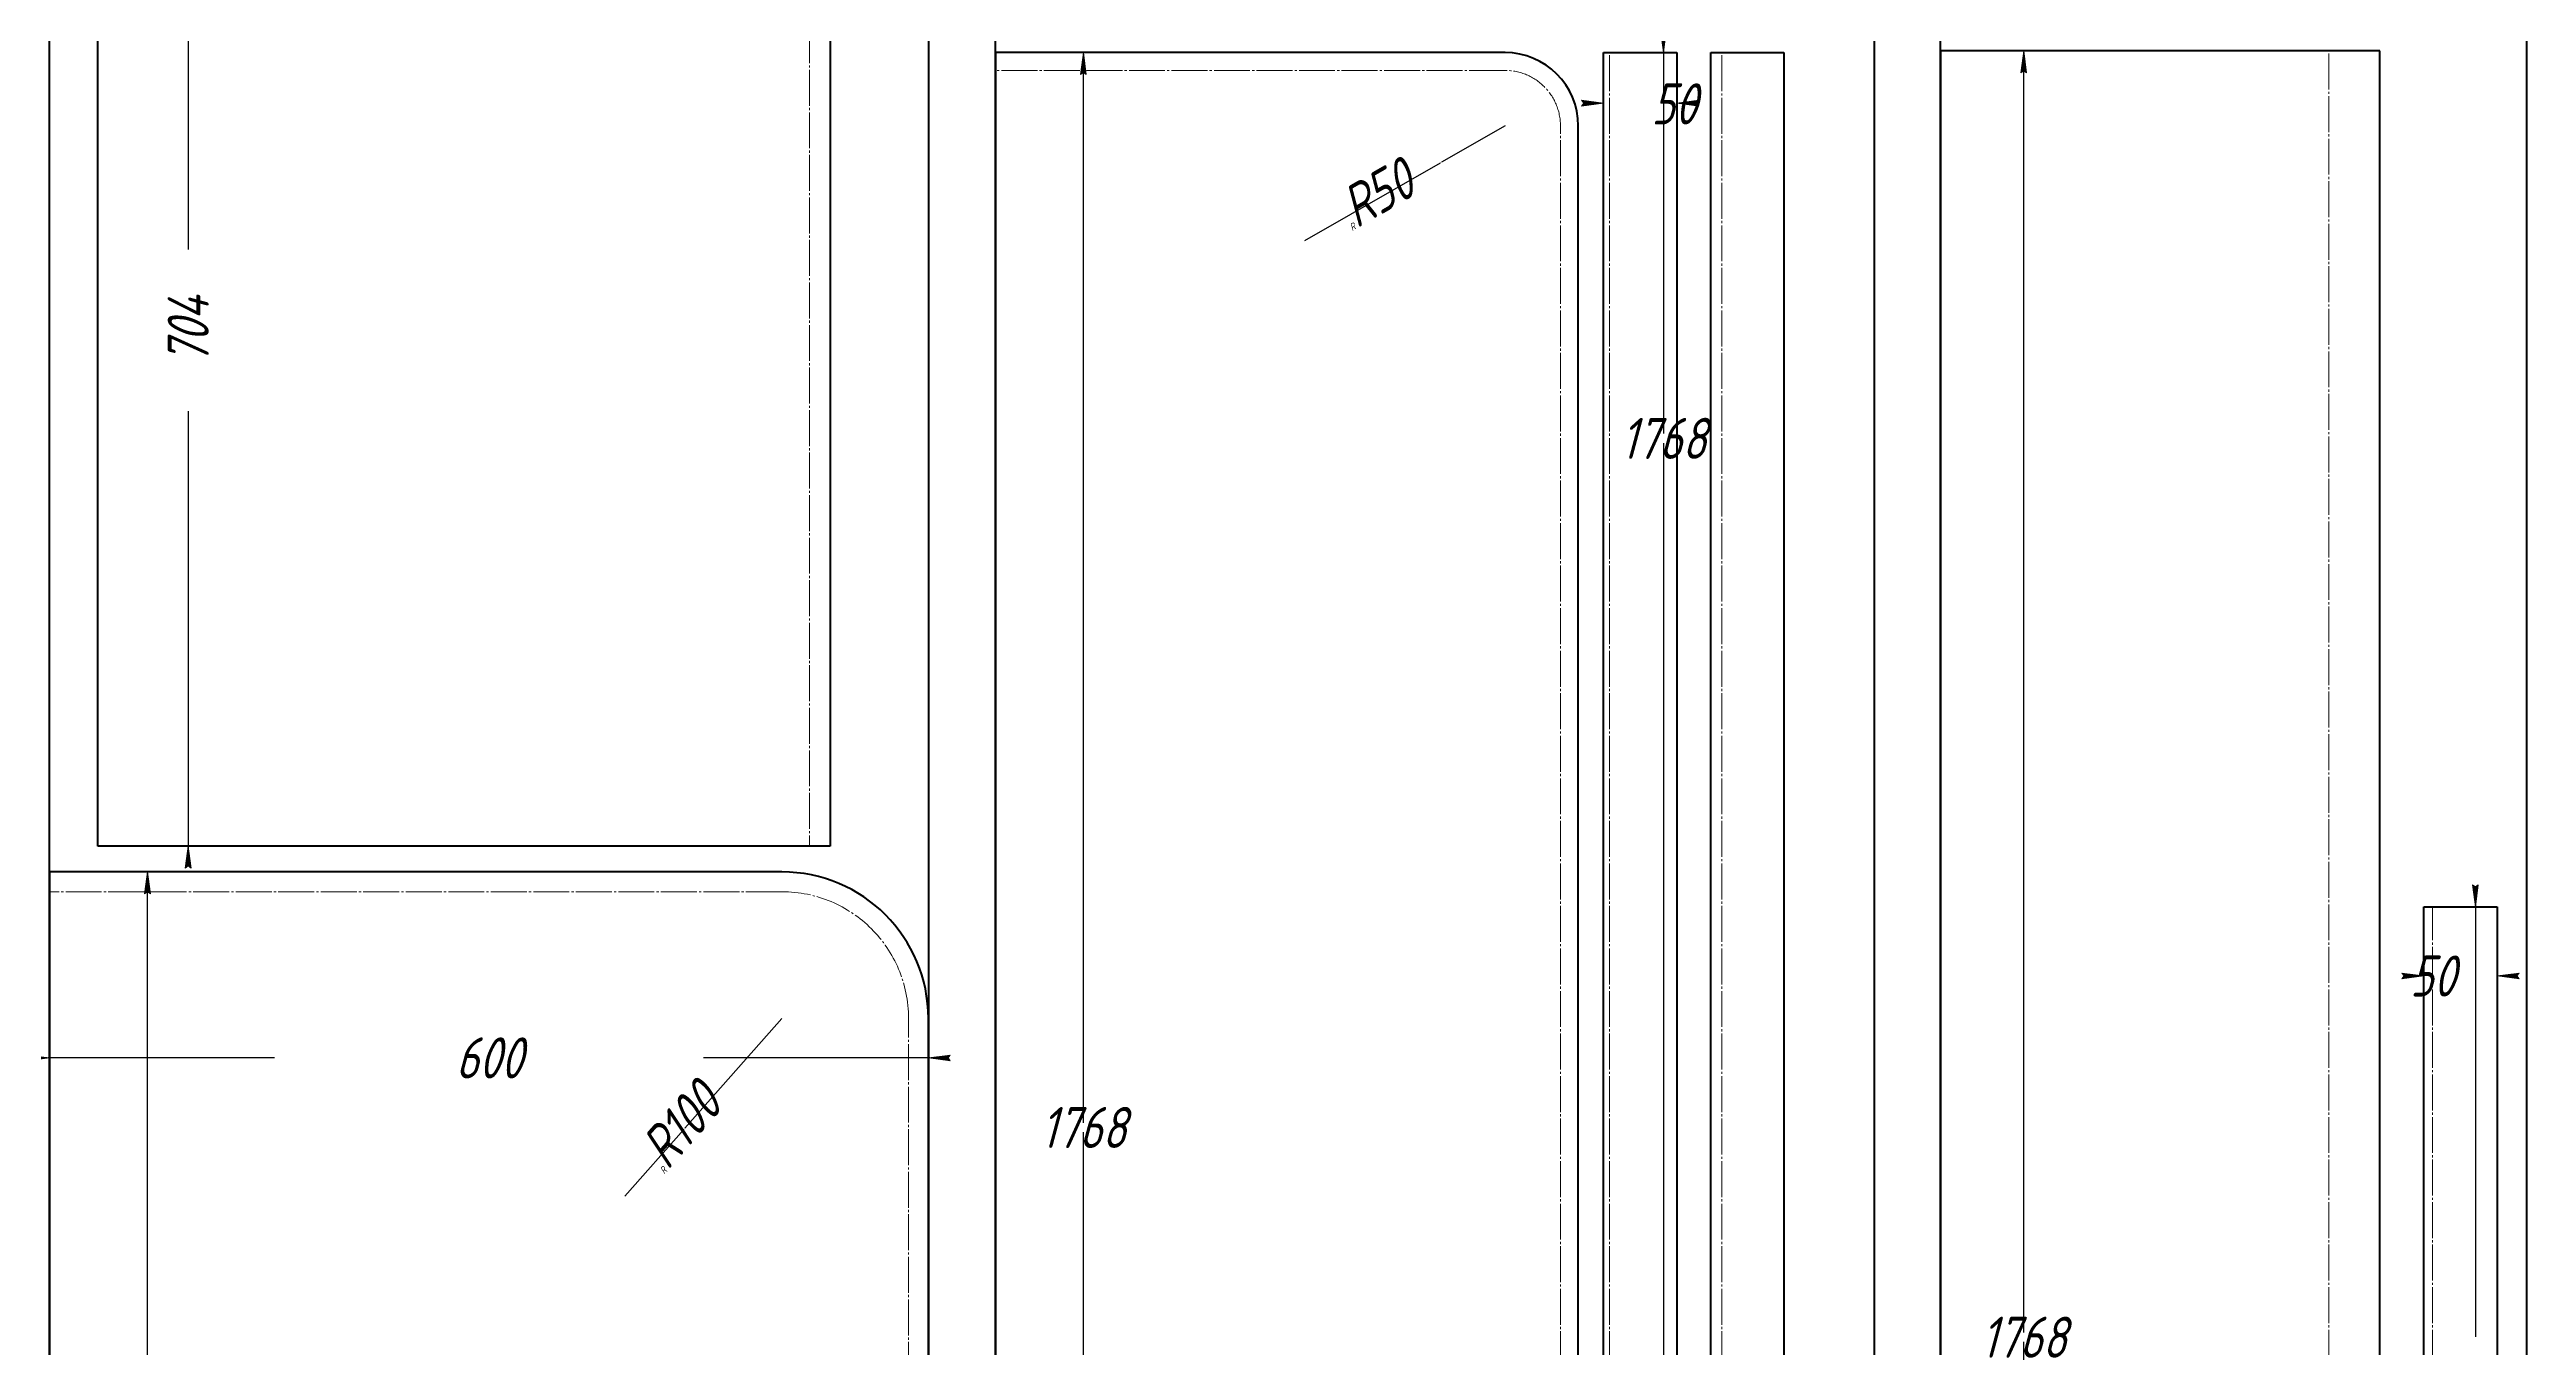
# Model space of a CAD drawing. Header units: millimetres. Extents: x -196 to 3476, y -2003 to 707.
# Drawn here: x -196 to 1495, y -1116 to -231 of the extents above; entities that cross this region are included whole.
import ezdxf

# ---------------------------------------------------------------- set-up
doc = ezdxf.new("R2010")
doc.units = ezdxf.units.MM
for name, pattern in [('K5LT_AXLED', [29.02777862548828, 24.52777862548828, -1.5, 1.5, -1.5]), ('K5LT_BASIC', [0]), ('K5LT_THIN', [0])]:
    doc.linetypes.add(name, pattern=pattern)
doc.layers.add('Системный слой', color=7, linetype='Continuous')
doc.styles.add('KDIMTEXTSTYLE', font='GOST_AU.SHX', dxfattribs={"width": 0.96, "oblique": 15, "height": 5})
doc.dimstyles.new('KDIMSTYLE (1.00)', dxfattribs={"dimtxt": 5, "dimasz": 1, "dimexe": 2, "dimexo": 0, "dimgap": 1, "dimtad": 1, "dimtxsty": 'KDIMTEXTSTYLE', "dimsah": 1, "dimcen": 0, "dimdle": 1, "dimadec": 0, "dimazin": 0, "dimtfac": 0.667, "dimtmove": 0, "dimatfit": 3, "dimfxl": 1, "dimtvp": 1, "dimtolj": 1, "dimtzin": 0, "dimarcsym": 0})

# ---------------------------------------------------------------- blocks, each defined once
blk = doc.blocks.new('U0')
at = {"layer": 'Системный слой', "color": 150, "linetype": 'K5LT_BASIC', "lineweight": 60, "true_color": 0x0080ff}
for p, q in [((-196.4107346789438, -1992.599695847425), (-196.4107346789433, 707.4003041525755)), ((403.5892653210567, 707.4003041525755), (403.5892653210562, -1992.599695847425))]:
    blk.add_line(p, q, dxfattribs=at)
blk = doc.blocks.new('U1')
at = {"layer": 'Системный слой', "color": 150, "linetype": 'K5LT_BASIC', "lineweight": 60, "true_color": 0x0080ff}
for p, q in [((449.3457203001013, -2001.456555849198), (449.3457203001018, 698.5434441508019)), ((1049.345720300102, 698.5434441508019), (1049.345720300101, -2001.456555849198))]:
    blk.add_line(p, q, dxfattribs=at)
blk = doc.blocks.new('U2')
at = {"layer": 'Системный слой', "color": 150, "linetype": 'K5LT_BASIC', "lineweight": 60, "true_color": 0x0080ff}
for p, q in [((1094.706823942068, -2000.363639122132), (1094.706823942069, 699.6363608778679)), ((1494.706823942069, 699.6363608778679), (1494.706823942068, -2000.363639122132))]:
    blk.add_line(p, q, dxfattribs=at)
blk = doc.blocks.new('KDIMARROW_01')
at = {"layer": 'Системный слой'}
blk.add_hatch(color=0, dxfattribs=at).paths.add_polyline_path([(0, 0), (-15, 1.974787473678591), (-13.5, 1.7e-15), (-15, -1.974787473678587)])
at = {"layer": 'Системный слой', "color": 0, "linetype": 'K5LT_THIN', "lineweight": 18}
for p, q in [((-13.5, 1.7e-15), (-15, 1.974787473678591)), ((-15, 1.974787473678591), (0, 0)), ((0, 0), (-15, -1.974787473678587)), ((-15, -1.974787473678587), (-13.5, 1.7e-15)), ((0, 0), (-1, 0))]:
    blk.add_line(p, q, dxfattribs=at)

msp = doc.modelspace()

# ---------------------------------------------------------------- linework, layer by layer
at = {"layer": 'Системный слой', "color": 150, "linetype": 'K5LT_BASIC', "lineweight": 60, "true_color": 0x0080ff}
for p, q in [((-163.4887901398323, -775.0421995714148), (-163.4887901398324, -71.04219957141481)), ((336.5112098601676, -71.04219957141478), (336.5112098601677, -775.0421995714148)), ((449.3457203001012, -233.4565558491979), (449.3457203001012, -2001.456555849198)), ((797.3457203001014, -233.4565558491979), (449.3457203001012, -233.4565558491979)), ((864.6181247534191, -233.4565558491981), (914.618124753419, -233.4565558491981)), ((864.6181247534189, -2001.456555849198), (864.6181247534191, -233.4565558491981)), ((914.618124753419, -233.4565558491981), (914.6181247534186, -2001.456555849198)), ((937.754310959095, -1417.456555849198), (937.754310959095, -233.4565558491977)), ((937.754310959095, -233.4565558491977), (987.754310959095, -233.4565558491978)), ((987.754310959095, -233.4565558491978), (987.754310959095, -1417.456555849198)), ((1394.706823942068, -232.3636391221316), (1094.706823942068, -232.3636391221318)), ((1094.706823942068, -232.3636391221318), (1094.706823942068, -2000.363639122132)), ((1394.706823942068, -2000.363639122132), (1394.706823942068, -232.3636391221316)), ((847.3457203001012, -2001.456555849198), (847.3457203001014, -283.4565558491979)), ((336.5112098601677, -775.0421995714148), (-163.4887901398323, -775.0421995714148)), ((-196.4107346789437, -792.5996958474245), (-196.4107346789438, -1992.599695847425)), ((303.5892653210563, -792.5996958474245), (-196.4107346789437, -792.5996958474245)), ((1424.647011032431, -2000.363639122132), (1424.647011032431, -816.3636391221321)), ((1424.647011032431, -816.3636391221321), (1474.647011032431, -816.3636391221321)), ((1474.647011032431, -816.3636391221321), (1474.647011032431, -2000.363639122132)), ((403.5892653210561, -1892.599695847425), (403.5892653210563, -892.5996958474245))]:
    msp.add_line(p, q, dxfattribs=at)
at = {"layer": 'Системный слой', "color": 30, "linetype": 'K5LT_AXLED', "lineweight": 18, "true_color": 0xff8000}
for p, q in [((322.5112098601676, -71.04219957141478), (322.5112098601677, -775.0421995714148)), ((868.5702960791025, -2001.456555849198), (868.5702960791027, -233.4565558491981)), ((945.2543109590949, -2001.456555849198), (945.254310959095, -233.4565558491977)), ((1359.706823942068, -2000.363639122132), (1359.706823942068, -232.3636391221316)), ((797.3457203001014, -245.6340231953893), (449.3457203001012, -245.6340231953893)), ((835.1682529539098, -2001.456555849198), (835.16825295391, -283.4565558491979)), ((303.5892653210563, -806.0996958474245), (-196.4107346789437, -806.0996958474245)), ((1430.599182358115, -2000.363639122132), (1430.599182358115, -816.3636391221321)), ((390.0892653210561, -1892.599695847425), (390.0892653210563, -892.5996958474245))]:
    msp.add_line(p, q, dxfattribs=at)
at = {"layer": 'Системный слой', "color": 150, "linetype": 'K5LT_BASIC', "lineweight": 60, "true_color": 0x0080ff}
for centre, radius, end in [((797.3457203001014, -283.4565558491979), 49.99999999999999, 89.9999999999999), ((303.5892653210563, -892.5996958474245), 100, 90)]:
    msp.add_arc(centre, radius, 0, end, dxfattribs=at)
at = {"layer": 'Системный слой', "color": 30, "linetype": 'K5LT_AXLED', "lineweight": 18, "true_color": 0xff8000}
for centre, radius, end in [((797.3457203001014, -283.4565558491979), 37.82253265380859, 89.9999999999999), ((303.5892653210563, -892.5996958474245), 86.5, 90)]:
    msp.add_arc(centre, radius, 0, end, dxfattribs=at)

# ---------------------------------------------------------------- block references
at = {"layer": 'Системный слой'}
for name in ['U0', 'U1', 'U2']:
    msp.add_blockref(name, (0, 0), dxfattribs=at)

# ---------------------------------------------------------------- dimensions: what is measured, and where the dimension line sits
at = {"layer": 'Системный слой', "color": 7}
for base, p1, p2, location, override in [((-101.7326227030536, -775.0421995714148), (-163.4887901398324, -71.04219957141481), (-163.4887901398323, -775.0421995714148), (-101.7326227030537, -423.0421995714148), {"dimexo": 0, "dimpost": '\\H28.0;\\W0.965;\\Q15;<>', "dimblk1": 'KDIMARROW_01', "dimblk2": 'KDIMARROW_01', "dimse1": 0, "dimse2": 0, "dimclrt": 7, "dimtolj": 1}), ((509.4472828001013, -233.4565558491979), (449.3457203001012, -2001.456555849198), (449.3457203001012, -233.4565558491979), (509.4472828001012, -967.021692917737), {"dimexo": 0, "dimtoh": 1, "dimpost": '\\H28.0;\\W0.965;\\Q15;<>', "dimblk1": 'KDIMARROW_01', "dimblk2": 'KDIMARROW_01', "dimse1": 0, "dimse2": 0, "dimclrt": 7, "dimtmove": 1, "dimtolj": 1}), ((905.4525183578902, -2001.456555849198), (864.6181247534191, -233.4565558491981), (864.6181247534189, -2001.456555849198), (905.4525183578903, -496.7443880484483), {"dimexo": 0, "dimtoh": 1, "dimpost": '\\H28.0;\\W0.965;\\Q15;<>', "dimblk1": 'KDIMARROW_01', "dimblk2": 'KDIMARROW_01', "dimse1": 0, "dimse2": 0, "dimclrt": 7, "dimtmove": 1, "dimtolj": 1}), ((1151.426188663772, -232.3636391221318), (1094.706823942068, -2000.363639122132), (1094.706823942068, -232.3636391221318), (1151.426188663772, -1110.136558854553), {"dimexo": 0, "dimtoh": 1, "dimpost": '\\H28.0;\\W0.965;\\Q15;<>', "dimblk1": 'KDIMARROW_01', "dimblk2": 'KDIMARROW_01', "dimse1": 0, "dimse2": 0, "dimclrt": 7, "dimtmove": 1, "dimtolj": 1}), ((-129.4981544938729, -792.5996958474245), (-196.4107346789438, -1992.599695847425), (-196.4107346789437, -792.5996958474245), (-129.498154493873, -1392.599695847425), {"dimexo": 0, "dimpost": '\\H28.0;\\W0.965;\\Q15;\\Q15;\\H28.0;\\W0.965;\\Q15;<>\\H28.0;\\W0.965;\\Q15;\\Q15;', "dimblk1": 'KDIMARROW_01', "dimblk2": 'KDIMARROW_01', "dimse1": 0, "dimse2": 0, "dimclrt": 7, "dimtolj": 1}), ((1459.866332265347, -2000.363639122132), (1424.647011032431, -816.3636391221321), (1424.647011032431, -2000.363639122132), (1459.866332265347, -1167.363639122132), {"dimexo": 0, "dimpost": '\\H28.0;\\W0.965;\\Q15;<>', "dimblk1": 'KDIMARROW_01', "dimblk2": 'KDIMARROW_01', "dimse1": 0, "dimse2": 0, "dimclrt": 7, "dimtolj": 1})]:
    msp.add_linear_dim(base=base, p1=p1, p2=p2, angle=90, location=location, dimstyle='KDIMSTYLE (1.00)', override=override, dxfattribs=at).render()
for base, p1, p2, location in [((864.6181247534191, -267.9851600163948), (914.618124753419, -233.4565558491981), (864.6181247534191, -233.4565558491981), (912.618124753419, -268.4630752537812)), ((1424.647011032431, -863.6195768898094), (1474.647011032431, -816.3636391221321), (1424.647011032431, -816.3636391221321), (1430.599182358115, -863.6195768898094))]:
    msp.add_linear_dim(base=base, p1=p1, p2=p2, location=location, dimstyle='KDIMSTYLE (1.00)', override={"dimexo": 0, "dimtoh": 1, "dimpost": '\\H28.0;\\W0.965;\\Q15;<>', "dimblk1": 'KDIMARROW_01', "dimblk2": 'KDIMARROW_01', "dimse1": 0, "dimse2": 0, "dimclrt": 7, "dimtmove": 1, "dimtolj": 1}, dxfattribs=at).render()
for center, radius, location in [((797.3457203001014, -283.4565558491979), 49.99999999999997, (710.3641628426161, -333.3151520231309)), ((303.5892653210563, -892.5996958474245), 100, (236.0751997921288, -969.021692917737))]:
    msp.add_radius_dim(center=center, radius=radius, location=location, dimstyle='KDIMSTYLE (1.00)', override={"dimpost": '\\H28.0;\\W0.965;\\Q15;R<>', "dimblk2": 'KDIMARROW_01', "dimclrt": 7, "dimtolj": 1}, dxfattribs=at).render()
msp.add_linear_dim(base=(-196.4107346789437, -919.5172883919715), p1=(403.5892653210563, -892.5996958474245), p2=(-196.4107346789437, -792.5996958474245), location=(103.5892653210563, -919.5172883919715), text='\\H28.0;\\W0.965;\\Q15;\\H28.0;\\W0.965;\\Q15;\\Q15;600\\Q15;\\H20.00;', dimstyle='KDIMSTYLE (1.00)', override={"dimexo": 0, "dimblk1": 'KDIMARROW_01', "dimblk2": 'KDIMARROW_01', "dimse1": 0, "dimse2": 0, "dimclrt": 7, "dimtolj": 1}, dxfattribs=at).render()

doc.saveas('drawing.dxf')
